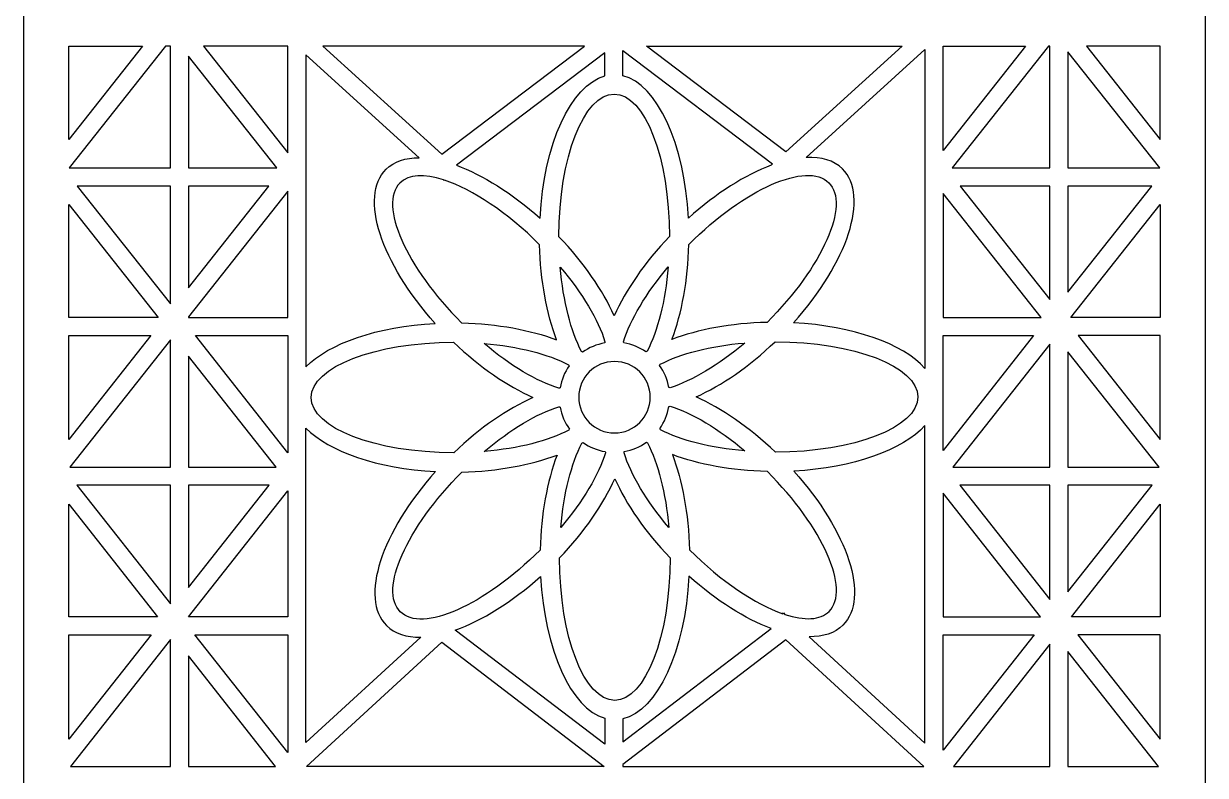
# Model space of a CAD drawing. Header units: centimetres. Extents: x -20.7 to -16.1, y -9 to 9.
# Drawn here: x -20.749 to -16.085, y -2.968 to 0 of the extents above; entities that cross this region are included whole.
import ezdxf

# ---------------------------------------------------------------- set-up
doc = ezdxf.new("R2010")
doc.units = ezdxf.units.CM
doc.header["$MEASUREMENT"] = 0
doc.layers.add('layer 1', color=7, linetype='Continuous')

msp = doc.modelspace()

# ---------------------------------------------------------------- linework, layer by layer
at = {"layer": 'layer 1', "color": 250}
for points, knots in [([(-16.08508, 9.00077), (-16.08508, 9.00077), (-16.08508, -9.00021), (-16.08508, -9.00021), (-16.08508, -9.00021), (-16.08508, -9.00021), (-20.7487, -9.00021), (-20.7487, -9.00021), (-20.7487, -9.00021), (-20.7487, -9.00021), (-20.7487, 9.00077), (-20.7487, 9.00077), (-20.7487, 9.00077), (-20.7487, 9.00077), (-16.08508, 9.00077), (-16.08508, 9.00077)], [0, 0, 0, 0, 0.2, 0.2, 0.2, 0.2, 0.4, 0.4, 0.4, 0.4, 0.6, 0.6, 0.6, 0.6, 1, 1, 1, 1]), ([(-20.57047, -0.4571), (-20.57047, -0.4571), (-20.27994, -0.08883), (-20.27994, -0.08883), (-20.27994, -0.08883), (-20.27994, -0.08883), (-20.57047, -0.08883), (-20.57047, -0.08883), (-20.57047, -0.08883), (-20.57047, -0.08883), (-20.57047, -0.4571), (-20.57047, -0.4571)], [0, 0, 0, 0, 0.25, 0.25, 0.25, 0.25, 0.5, 0.5, 0.5, 0.5, 1, 1, 1, 1]), ([(-20.16947, -0.08883), (-20.16947, -0.08883), (-20.16947, -0.56965), (-20.16947, -0.56965), (-20.16947, -0.56965), (-20.16947, -0.56965), (-20.56847, -0.56965), (-20.56847, -0.56965), (-20.56847, -0.56965), (-20.56847, -0.56965), (-20.18913, -0.08883), (-20.18913, -0.08883), (-20.18913, -0.08883), (-20.18913, -0.08883), (-20.16947, -0.08883), (-20.16947, -0.08883)], [0, 0, 0, 0, 0.2, 0.2, 0.2, 0.2, 0.4, 0.4, 0.4, 0.4, 0.6, 0.6, 0.6, 0.6, 1, 1, 1, 1]), ([(-19.70608, -0.08883), (-19.70608, -0.08883), (-19.70608, -0.51005), (-19.70608, -0.51005), (-19.70608, -0.51005), (-19.70608, -0.51005), (-20.03839, -0.08883), (-20.03839, -0.08883), (-20.03839, -0.08883), (-20.03839, -0.08883), (-19.70608, -0.08883), (-19.70608, -0.08883)], [0, 0, 0, 0, 0.25, 0.25, 0.25, 0.25, 0.5, 0.5, 0.5, 0.5, 1, 1, 1, 1]), ([(-18.53594, -0.08883), (-18.53594, -0.08883), (-19.09893, -0.51511), (-19.09893, -0.51511), (-19.09893, -0.51511), (-19.09893, -0.51511), (-19.56735, -0.08883), (-19.56735, -0.08883), (-19.56735, -0.08883), (-19.56735, -0.08883), (-18.53594, -0.08883), (-18.53594, -0.08883)], [0, 0, 0, 0, 0.25, 0.25, 0.25, 0.25, 0.5, 0.5, 0.5, 0.5, 1, 1, 1, 1]), ([(-18.29093, -0.08883), (-18.29093, -0.08883), (-17.74026, -0.50579), (-17.74026, -0.50579), (-17.74026, -0.50579), (-17.74026, -0.50579), (-17.28209, -0.08883), (-17.28209, -0.08883), (-17.28209, -0.08883), (-17.28209, -0.08883), (-18.29093, -0.08883), (-18.29093, -0.08883)], [0, 0, 0, 0, 0.25, 0.25, 0.25, 0.25, 0.5, 0.5, 0.5, 0.5, 1, 1, 1, 1]), ([(-17.12045, -0.50084), (-17.12045, -0.50084), (-16.7954, -0.08883), (-16.7954, -0.08883), (-16.7954, -0.08883), (-16.7954, -0.08883), (-17.12045, -0.08883), (-17.12045, -0.08883), (-17.12045, -0.08883), (-17.12045, -0.08883), (-17.12045, -0.50084), (-17.12045, -0.50084)], [0, 0, 0, 0, 0.25, 0.25, 0.25, 0.25, 0.5, 0.5, 0.5, 0.5, 1, 1, 1, 1]), ([(-16.69849, -0.08883), (-16.69849, -0.08883), (-16.69849, -0.56965), (-16.69849, -0.56965), (-16.69849, -0.56965), (-16.69849, -0.56965), (-17.08392, -0.56965), (-17.08392, -0.56965), (-17.08392, -0.56965), (-17.08392, -0.56965), (-16.70459, -0.08883), (-16.70459, -0.08883), (-16.70459, -0.08883), (-16.70459, -0.08883), (-16.69849, -0.08883), (-16.69849, -0.08883)], [0, 0, 0, 0, 0.2, 0.2, 0.2, 0.2, 0.4, 0.4, 0.4, 0.4, 0.6, 0.6, 0.6, 0.6, 1, 1, 1, 1]), ([(-16.26331, -0.4571), (-16.26331, -0.4571), (-16.55385, -0.08883), (-16.55385, -0.08883), (-16.55385, -0.08883), (-16.55385, -0.08883), (-16.26331, -0.08883), (-16.26331, -0.08883), (-16.26331, -0.08883), (-16.26331, -0.08883), (-16.26331, -0.4571), (-16.26331, -0.4571)], [0, 0, 0, 0, 0.25, 0.25, 0.25, 0.25, 0.5, 0.5, 0.5, 0.5, 1, 1, 1, 1]), ([(-20.09818, -0.56965), (-20.09818, -0.56965), (-20.09818, -0.12814), (-20.09818, -0.12814), (-20.09818, -0.12814), (-20.09818, -0.12814), (-19.74986, -0.56965), (-19.74986, -0.56965), (-19.74986, -0.56965), (-19.74986, -0.56965), (-20.09818, -0.56965), (-20.09818, -0.56965)], [0, 0, 0, 0, 0.25, 0.25, 0.25, 0.25, 0.5, 0.5, 0.5, 0.5, 1, 1, 1, 1]), ([(-19.63479, -0.12238), (-19.63479, -0.12238), (-19.18765, -0.52929), (-19.18765, -0.52929), (-19.18765, -0.52929), (-19.24166, -0.52887), (-19.28678, -0.54354), (-19.31831, -0.57508), (-19.31831, -0.57508), (-19.42542, -0.68219), (-19.33823, -0.94588), (-19.1243, -1.18324), (-19.1243, -1.18324), (-19.35254, -1.19525), (-19.54431, -1.26263), (-19.63479, -1.3555), (-19.63479, -1.3555), (-19.63479, -1.3555), (-19.63479, -0.12238), (-19.63479, -0.12238)], [0, 0, 0, 0, 0.1666667, 0.1666667, 0.1666667, 0.1666667, 0.3333333, 0.3333333, 0.3333333, 0.3333333, 0.5, 0.5, 0.5, 0.5, 0.6666667, 0.6666667, 0.6666667, 0.6666667, 1, 1, 1, 1]), ([(-19.04108, -0.55927), (-19.04108, -0.55927), (-18.4553, -0.11572), (-18.4553, -0.11572), (-18.4553, -0.11572), (-18.4553, -0.11572), (-18.4553, -0.20637), (-18.4553, -0.20637), (-18.4553, -0.20637), (-18.58953, -0.24319), (-18.69565, -0.47599), (-18.71083, -0.76847), (-18.71083, -0.76847), (-18.82141, -0.66894), (-18.93765, -0.59695), (-19.04108, -0.55927)], [0, 0, 0, 0, 0.2, 0.2, 0.2, 0.2, 0.4, 0.4, 0.4, 0.4, 0.6, 0.6, 0.6, 0.6, 1, 1, 1, 1]), ([(-17.79301, -0.55379), (-17.79301, -0.55379), (-18.38401, -0.1063), (-18.38401, -0.1063), (-18.38401, -0.1063), (-18.38401, -0.1063), (-18.38401, -0.20547), (-18.38401, -0.20547), (-18.38401, -0.20547), (-18.24834, -0.23928), (-18.14067, -0.47308), (-18.12518, -0.76754), (-18.12518, -0.76754), (-18.01579, -0.66896), (-17.90082, -0.59731), (-17.79816, -0.55917), (-17.79816, -0.55917), (-17.79816, -0.55917), (-17.79851, -0.5588), (-17.79851, -0.5588), (-17.79851, -0.5588), (-17.79851, -0.5588), (-17.79301, -0.55379), (-17.79301, -0.55379)], [0, 0, 0, 0, 0.1428571, 0.1428571, 0.1428571, 0.1428571, 0.2857143, 0.2857143, 0.2857143, 0.2857143, 0.4285714, 0.4285714, 0.4285714, 0.4285714, 0.5714286, 0.5714286, 0.5714286, 0.5714286, 0.7142857, 0.7142857, 0.7142857, 0.7142857, 1, 1, 1, 1]), ([(-17.19174, -0.10153), (-17.19174, -0.10153), (-17.66051, -0.52813), (-17.66051, -0.52813), (-17.66051, -0.52813), (-17.60081, -0.52514), (-17.55102, -0.53954), (-17.51702, -0.57354), (-17.51702, -0.57354), (-17.41001, -0.68054), (-17.49693, -0.94383), (-17.7104, -1.18101), (-17.7104, -1.18101), (-17.47547, -1.19321), (-17.27903, -1.26408), (-17.19174, -1.36106), (-17.19174, -1.36106), (-17.19174, -1.36106), (-17.19174, -0.10153), (-17.19174, -0.10153)], [0, 0, 0, 0, 0.1666667, 0.1666667, 0.1666667, 0.1666667, 0.3333333, 0.3333333, 0.3333333, 0.3333333, 0.5, 0.5, 0.5, 0.5, 0.6666667, 0.6666667, 0.6666667, 0.6666667, 1, 1, 1, 1]), ([(-16.6272, -0.56965), (-16.6272, -0.56965), (-16.6272, -0.11095), (-16.6272, -0.11095), (-16.6272, -0.11095), (-16.6272, -0.11095), (-16.26532, -0.56965), (-16.26532, -0.56965), (-16.26532, -0.56965), (-16.26532, -0.56965), (-16.6272, -0.56965), (-16.6272, -0.56965)], [0, 0, 0, 0, 0.25, 0.25, 0.25, 0.25, 0.5, 0.5, 0.5, 0.5, 1, 1, 1, 1]), ([(-18.63598, -0.84108), (-18.53776, -0.94371), (-18.46322, -1.05287), (-18.41799, -1.15328), (-18.41799, -1.15328), (-18.37295, -1.05267), (-18.2984, -0.94317), (-18.19999, -0.8402), (-18.19999, -0.8402), (-18.20012, -0.5297), (-18.29769, -0.278), (-18.41798, -0.278), (-18.41798, -0.278), (-18.53836, -0.278), (-18.63598, -0.53003), (-18.63598, -0.84082), (-18.63598, -0.84082), (-18.63598, -0.84082), (-18.63598, -0.84108), (-18.63598, -0.84108)], [0, 0, 0, 0, 0.1666667, 0.1666667, 0.1666667, 0.1666667, 0.3333333, 0.3333333, 0.3333333, 0.3333333, 0.5, 0.5, 0.5, 0.5, 0.6666667, 0.6666667, 0.6666667, 0.6666667, 1, 1, 1, 1]), ([(-18.12359, -0.87182), (-18.12672, -1.01384), (-18.15119, -1.14373), (-18.19021, -1.24671), (-18.19021, -1.24671), (-18.08721, -1.20742), (-17.95708, -1.18271), (-17.81468, -1.17949), (-17.81468, -1.17949), (-17.59522, -0.95984), (-17.48623, -0.71287), (-17.57129, -0.62781), (-17.57129, -0.62781), (-17.6564, -0.54269), (-17.90365, -0.65188), (-18.12341, -0.87164), (-18.12341, -0.87164), (-18.12341, -0.87164), (-18.12359, -0.87182), (-18.12359, -0.87182)], [0, 0, 0, 0, 0.1666667, 0.1666667, 0.1666667, 0.1666667, 0.3333333, 0.3333333, 0.3333333, 0.3333333, 0.5, 0.5, 0.5, 0.5, 0.6666667, 0.6666667, 0.6666667, 0.6666667, 1, 1, 1, 1]), ([(-19.09181, -0.61651), (-19.09181, -0.61651), (-19.08865, -0.61939), (-19.08865, -0.61939), (-19.08865, -0.61939), (-19.08865, -0.61939), (-19.08733, -0.61798), (-19.08733, -0.61798), (-19.08733, -0.61798), (-18.97812, -0.65417), (-18.84059, -0.74462), (-18.71236, -0.87274), (-18.71236, -0.87274), (-18.70913, -1.01514), (-18.68442, -1.14528), (-18.64513, -1.24828), (-18.64513, -1.24828), (-18.74811, -1.20926), (-18.87801, -1.18478), (-19.02002, -1.18165), (-19.02002, -1.18165), (-19.02002, -1.18165), (-19.02021, -1.18147), (-19.02021, -1.18147), (-19.02021, -1.18147), (-19.23997, -0.96171), (-19.34916, -0.71446), (-19.26404, -0.62935), (-19.26404, -0.62935), (-19.22932, -0.59463), (-19.16762, -0.59225), (-19.09181, -0.61651)], [0, 0, 0, 0, 0.1111111, 0.1111111, 0.1111111, 0.1111111, 0.2222222, 0.2222222, 0.2222222, 0.2222222, 0.3333333, 0.3333333, 0.3333333, 0.3333333, 0.4444444, 0.4444444, 0.4444444, 0.4444444, 0.5555556, 0.5555556, 0.5555556, 0.5555556, 0.6666667, 0.6666667, 0.6666667, 0.6666667, 0.7777778, 0.7777778, 0.7777778, 0.7777778, 1, 1, 1, 1]), ([(-20.16947, -0.64094), (-20.16947, -0.64094), (-20.16947, -1.10684), (-20.16947, -1.10684), (-20.16947, -1.10684), (-20.16947, -1.10684), (-20.53703, -0.64094), (-20.53703, -0.64094), (-20.53703, -0.64094), (-20.53703, -0.64094), (-20.16947, -0.64094), (-20.16947, -0.64094)], [0, 0, 0, 0, 0.25, 0.25, 0.25, 0.25, 0.5, 0.5, 0.5, 0.5, 1, 1, 1, 1]), ([(-20.09818, -1.04261), (-20.09818, -1.04261), (-20.09818, -0.64094), (-20.09818, -0.64094), (-20.09818, -0.64094), (-20.09818, -0.64094), (-19.78129, -0.64094), (-19.78129, -0.64094), (-19.78129, -0.64094), (-19.78129, -0.64094), (-20.09818, -1.04261), (-20.09818, -1.04261)], [0, 0, 0, 0, 0.25, 0.25, 0.25, 0.25, 0.5, 0.5, 0.5, 0.5, 1, 1, 1, 1]), ([(-16.69849, -0.64094), (-16.69849, -0.64094), (-16.69849, -1.08965), (-16.69849, -1.08965), (-16.69849, -1.08965), (-16.69849, -1.08965), (-17.05249, -0.64094), (-17.05249, -0.64094), (-17.05249, -0.64094), (-17.05249, -0.64094), (-16.69849, -0.64094), (-16.69849, -0.64094)], [0, 0, 0, 0, 0.25, 0.25, 0.25, 0.25, 0.5, 0.5, 0.5, 0.5, 1, 1, 1, 1]), ([(-16.6272, -1.0598), (-16.6272, -1.0598), (-16.6272, -0.64094), (-16.6272, -0.64094), (-16.6272, -0.64094), (-16.6272, -0.64094), (-16.29675, -0.64094), (-16.29675, -0.64094), (-16.29675, -0.64094), (-16.29675, -0.64094), (-16.6272, -1.0598), (-16.6272, -1.0598)], [0, 0, 0, 0, 0.25, 0.25, 0.25, 0.25, 0.5, 0.5, 0.5, 0.5, 1, 1, 1, 1]), ([(-20.09818, -1.16037), (-20.09818, -1.16037), (-20.09818, -1.15771), (-20.09818, -1.15771), (-20.09818, -1.15771), (-20.09818, -1.15771), (-19.70608, -0.6607), (-19.70608, -0.6607), (-19.70608, -0.6607), (-19.70608, -0.6607), (-19.70608, -1.16037), (-19.70608, -1.16037), (-19.70608, -1.16037), (-19.70608, -1.16037), (-20.09818, -1.16037), (-20.09818, -1.16037)], [0, 0, 0, 0, 0.2, 0.2, 0.2, 0.2, 0.4, 0.4, 0.4, 0.4, 0.6, 0.6, 0.6, 0.6, 1, 1, 1, 1]), ([(-17.12045, -0.66991), (-17.12045, -0.66991), (-16.7335, -1.16037), (-16.7335, -1.16037), (-16.7335, -1.16037), (-16.7335, -1.16037), (-17.12045, -1.16037), (-17.12045, -1.16037), (-17.12045, -1.16037), (-17.12045, -1.16037), (-17.12045, -0.66991), (-17.12045, -0.66991)], [0, 0, 0, 0, 0.25, 0.25, 0.25, 0.25, 0.5, 0.5, 0.5, 0.5, 1, 1, 1, 1]), ([(-20.57047, -1.16037), (-20.57047, -1.16037), (-20.21804, -1.16037), (-20.21804, -1.16037), (-20.21804, -1.16037), (-20.21804, -1.16037), (-20.57047, -0.71365), (-20.57047, -0.71365), (-20.57047, -0.71365), (-20.57047, -0.71365), (-20.57047, -1.16037), (-20.57047, -1.16037)], [0, 0, 0, 0, 0.25, 0.25, 0.25, 0.25, 0.5, 0.5, 0.5, 0.5, 1, 1, 1, 1]), ([(-16.26331, -0.71366), (-16.26331, -0.71366), (-16.61574, -1.16037), (-16.61574, -1.16037), (-16.61574, -1.16037), (-16.61574, -1.16037), (-16.26331, -1.16037), (-16.26331, -1.16037), (-16.26331, -1.16037), (-16.26331, -1.16037), (-16.26331, -0.71366), (-16.26331, -0.71366)], [0, 0, 0, 0, 0.25, 0.25, 0.25, 0.25, 0.5, 0.5, 0.5, 0.5, 1, 1, 1, 1]), ([(-18.54276, -1.29715), (-18.51722, -1.27903), (-18.48761, -1.26628), (-18.45558, -1.26054), (-18.45558, -1.26054), (-18.45519, -1.25896), (-18.4548, -1.25737), (-18.45439, -1.25578), (-18.45439, -1.25578), (-18.48133, -1.16973), (-18.543, -1.06515), (-18.63097, -0.9611), (-18.63097, -0.9611), (-18.61949, -1.09723), (-18.58891, -1.21496), (-18.54686, -1.2947), (-18.54686, -1.2947), (-18.54548, -1.29551), (-18.54412, -1.29633), (-18.54276, -1.29715)], [0, 0, 0, 0, 0.1666667, 0.1666667, 0.1666667, 0.1666667, 0.3333333, 0.3333333, 0.3333333, 0.3333333, 0.5, 0.5, 0.5, 0.5, 0.6666667, 0.6666667, 0.6666667, 0.6666667, 1, 1, 1, 1]), ([(-18.38016, -1.26021), (-18.34807, -1.26567), (-18.31836, -1.27814), (-18.29268, -1.296), (-18.29268, -1.296), (-18.29127, -1.29514), (-18.28985, -1.29429), (-18.28842, -1.29344), (-18.28842, -1.29344), (-18.24663, -1.21355), (-18.21629, -1.096), (-18.20492, -0.96023), (-18.20492, -0.96023), (-18.29306, -1.06461), (-18.35469, -1.16948), (-18.38133, -1.25559), (-18.38133, -1.25559), (-18.38093, -1.25714), (-18.38054, -1.25868), (-18.38016, -1.26021)], [0, 0, 0, 0, 0.1666667, 0.1666667, 0.1666667, 0.1666667, 0.3333333, 0.3333333, 0.3333333, 0.3333333, 0.5, 0.5, 0.5, 0.5, 0.6666667, 0.6666667, 0.6666667, 0.6666667, 1, 1, 1, 1]), ([(-20.24733, -1.23167), (-20.24733, -1.23167), (-20.57047, -1.23167), (-20.57047, -1.23167), (-20.57047, -1.23167), (-20.57047, -1.23167), (-20.57047, -1.64126), (-20.57047, -1.64126), (-20.57047, -1.64126), (-20.57047, -1.64126), (-20.24733, -1.23167), (-20.24733, -1.23167)], [0, 0, 0, 0, 0.25, 0.25, 0.25, 0.25, 0.5, 0.5, 0.5, 0.5, 1, 1, 1, 1]), ([(-20.16947, -1.24808), (-20.16947, -1.24808), (-20.16947, -1.7511), (-20.16947, -1.7511), (-20.16947, -1.7511), (-20.16947, -1.7511), (-20.56632, -1.7511), (-20.56632, -1.7511), (-20.56632, -1.7511), (-20.56632, -1.7511), (-20.16947, -1.24808), (-20.16947, -1.24808)], [0, 0, 0, 0, 0.25, 0.25, 0.25, 0.25, 0.5, 0.5, 0.5, 0.5, 1, 1, 1, 1]), ([(-19.70608, -1.23167), (-19.70608, -1.23167), (-20.07099, -1.23167), (-20.07099, -1.23167), (-20.07099, -1.23167), (-20.07099, -1.23167), (-19.70608, -1.69421), (-19.70608, -1.69421), (-19.70608, -1.69421), (-19.70608, -1.69421), (-19.70608, -1.23167), (-19.70608, -1.23167)], [0, 0, 0, 0, 0.25, 0.25, 0.25, 0.25, 0.5, 0.5, 0.5, 0.5, 1, 1, 1, 1]), ([(-19.05077, -1.69404), (-18.94813, -1.59582), (-18.83897, -1.52128), (-18.73856, -1.47606), (-18.73856, -1.47606), (-18.83918, -1.43102), (-18.94867, -1.35647), (-19.05165, -1.25805), (-19.05165, -1.25805), (-19.36215, -1.25819), (-19.61385, -1.35575), (-19.61385, -1.47604), (-19.61385, -1.47604), (-19.61385, -1.59642), (-19.36181, -1.69404), (-19.05102, -1.69404), (-19.05102, -1.69404), (-19.05102, -1.69404), (-19.05077, -1.69404), (-19.05077, -1.69404)], [0, 0, 0, 0, 0.1666667, 0.1666667, 0.1666667, 0.1666667, 0.3333333, 0.3333333, 0.3333333, 0.3333333, 0.5, 0.5, 0.5, 0.5, 0.6666667, 0.6666667, 0.6666667, 0.6666667, 1, 1, 1, 1]), ([(-18.09521, -1.47382), (-17.9946, -1.51888), (-17.8851, -1.59345), (-17.78214, -1.69185), (-17.78214, -1.69185), (-17.47164, -1.69172), (-17.21993, -1.59416), (-17.21993, -1.47386), (-17.21993, -1.47386), (-17.21993, -1.35349), (-17.47197, -1.25587), (-17.78276, -1.25587), (-17.78276, -1.25587), (-17.78276, -1.25587), (-17.78302, -1.25587), (-17.78302, -1.25587), (-17.78302, -1.25587), (-17.88565, -1.35409), (-17.99481, -1.42861), (-18.09521, -1.47382)], [0, 0, 0, 0, 0.1666667, 0.1666667, 0.1666667, 0.1666667, 0.3333333, 0.3333333, 0.3333333, 0.3333333, 0.5, 0.5, 0.5, 0.5, 0.6666667, 0.6666667, 0.6666667, 0.6666667, 1, 1, 1, 1]), ([(-17.12045, -1.68501), (-17.12045, -1.68501), (-16.76279, -1.23167), (-16.76279, -1.23167), (-16.76279, -1.23167), (-16.76279, -1.23167), (-17.12045, -1.23167), (-17.12045, -1.23167), (-17.12045, -1.23167), (-17.12045, -1.23167), (-17.12045, -1.68501), (-17.12045, -1.68501)], [0, 0, 0, 0, 0.25, 0.25, 0.25, 0.25, 0.5, 0.5, 0.5, 0.5, 1, 1, 1, 1]), ([(-16.26331, -1.64126), (-16.26331, -1.64126), (-16.58645, -1.23167), (-16.58645, -1.23167), (-16.58645, -1.23167), (-16.58645, -1.23167), (-16.26331, -1.23167), (-16.26331, -1.23167), (-16.26331, -1.23167), (-16.26331, -1.23167), (-16.26331, -1.64126), (-16.26331, -1.64126)], [0, 0, 0, 0, 0.25, 0.25, 0.25, 0.25, 0.5, 0.5, 0.5, 0.5, 1, 1, 1, 1]), ([(-18.63164, -1.43823), (-18.62618, -1.40613), (-18.61371, -1.37642), (-18.59584, -1.35074), (-18.59584, -1.35074), (-18.5967, -1.34933), (-18.59755, -1.34791), (-18.5984, -1.34649), (-18.5984, -1.34649), (-18.67829, -1.30469), (-18.79585, -1.27436), (-18.93162, -1.26299), (-18.93162, -1.26299), (-18.82724, -1.35112), (-18.72237, -1.41275), (-18.63626, -1.4394), (-18.63626, -1.4394), (-18.63471, -1.439), (-18.63317, -1.43861), (-18.63164, -1.43823)], [0, 0, 0, 0, 0.1666667, 0.1666667, 0.1666667, 0.1666667, 0.3333333, 0.3333333, 0.3333333, 0.3333333, 0.5, 0.5, 0.5, 0.5, 0.6666667, 0.6666667, 0.6666667, 0.6666667, 1, 1, 1, 1]), ([(-18.23908, -1.34909), (-18.22097, -1.37462), (-18.20823, -1.40422), (-18.20248, -1.43624), (-18.20248, -1.43624), (-18.20089, -1.43663), (-18.1993, -1.43702), (-18.1977, -1.43743), (-18.1977, -1.43743), (-18.11166, -1.4105), (-18.0071, -1.34885), (-17.90305, -1.26088), (-17.90305, -1.26088), (-18.03918, -1.27237), (-18.1569, -1.30294), (-18.23664, -1.34499), (-18.23664, -1.34499), (-18.23745, -1.34637), (-18.23826, -1.34774), (-18.23908, -1.34909)], [0, 0, 0, 0, 0.1666667, 0.1666667, 0.1666667, 0.1666667, 0.3333333, 0.3333333, 0.3333333, 0.3333333, 0.5, 0.5, 0.5, 0.5, 0.6666667, 0.6666667, 0.6666667, 0.6666667, 1, 1, 1, 1]), ([(-16.69849, -1.26527), (-16.69849, -1.26527), (-16.69849, -1.7511), (-16.69849, -1.7511), (-16.69849, -1.7511), (-16.69849, -1.7511), (-17.08178, -1.7511), (-17.08178, -1.7511), (-17.08178, -1.7511), (-17.08178, -1.7511), (-16.69849, -1.26527), (-16.69849, -1.26527)], [0, 0, 0, 0, 0.25, 0.25, 0.25, 0.25, 0.5, 0.5, 0.5, 0.5, 1, 1, 1, 1]), ([(-16.6272, -1.7511), (-16.6272, -1.7511), (-16.6272, -1.29511), (-16.6272, -1.29511), (-16.6272, -1.29511), (-16.6272, -1.29511), (-16.26746, -1.7511), (-16.26746, -1.7511), (-16.26746, -1.7511), (-16.26746, -1.7511), (-16.6272, -1.7511), (-16.6272, -1.7511)], [0, 0, 0, 0, 0.25, 0.25, 0.25, 0.25, 0.5, 0.5, 0.5, 0.5, 1, 1, 1, 1]), ([(-20.09818, -1.7511), (-20.09818, -1.7511), (-20.09818, -1.3123), (-20.09818, -1.3123), (-20.09818, -1.3123), (-20.09818, -1.3123), (-19.752, -1.7511), (-19.752, -1.7511), (-19.752, -1.7511), (-19.752, -1.7511), (-20.09818, -1.7511), (-20.09818, -1.7511)], [0, 0, 0, 0, 0.25, 0.25, 0.25, 0.25, 0.5, 0.5, 0.5, 0.5, 1, 1, 1, 1]), ([(-18.2758, -1.47495), (-18.2758, -1.55287), (-18.33898, -1.61605), (-18.41689, -1.61605), (-18.41689, -1.61605), (-18.4948, -1.61605), (-18.55799, -1.55287), (-18.55799, -1.47495), (-18.55799, -1.47495), (-18.55799, -1.39704), (-18.4948, -1.33386), (-18.41689, -1.33386), (-18.41689, -1.33386), (-18.33898, -1.33386), (-18.2758, -1.39704), (-18.2758, -1.47495)], [0, 0, 0, 0, 0.2, 0.2, 0.2, 0.2, 0.4, 0.4, 0.4, 0.4, 0.6, 0.6, 0.6, 0.6, 1, 1, 1, 1]), ([(-18.5947, -1.60082), (-18.61282, -1.57528), (-18.62557, -1.54567), (-18.63131, -1.51363), (-18.63131, -1.51363), (-18.63289, -1.51325), (-18.63447, -1.51285), (-18.63605, -1.51245), (-18.63605, -1.51245), (-18.7221, -1.53938), (-18.82669, -1.60106), (-18.93074, -1.68904), (-18.93074, -1.68904), (-18.79461, -1.67755), (-18.67688, -1.64697), (-18.59715, -1.60492), (-18.59715, -1.60492), (-18.59634, -1.60354), (-18.59552, -1.60218), (-18.5947, -1.60082)], [0, 0, 0, 0, 0.1666667, 0.1666667, 0.1666667, 0.1666667, 0.3333333, 0.3333333, 0.3333333, 0.3333333, 0.5, 0.5, 0.5, 0.5, 0.6666667, 0.6666667, 0.6666667, 0.6666667, 1, 1, 1, 1]), ([(-18.20214, -1.51165), (-18.20759, -1.54375), (-18.22006, -1.57346), (-18.23792, -1.59915), (-18.23792, -1.59915), (-18.23706, -1.60056), (-18.23621, -1.60199), (-18.23536, -1.60342), (-18.23536, -1.60342), (-18.15547, -1.64522), (-18.03793, -1.67557), (-17.90216, -1.68693), (-17.90216, -1.68693), (-18.00655, -1.59879), (-18.11143, -1.53714), (-18.19756, -1.51049), (-18.19756, -1.51049), (-18.19909, -1.51089), (-18.20062, -1.51127), (-18.20214, -1.51165)], [0, 0, 0, 0, 0.1666667, 0.1666667, 0.1666667, 0.1666667, 0.3333333, 0.3333333, 0.3333333, 0.3333333, 0.5, 0.5, 0.5, 0.5, 0.6666667, 0.6666667, 0.6666667, 0.6666667, 1, 1, 1, 1]), ([(-19.63479, -2.83881), (-19.63479, -2.83881), (-19.18176, -2.42208), (-19.18176, -2.42208), (-19.18176, -2.42208), (-19.23769, -2.42334), (-19.28439, -2.40875), (-19.31677, -2.37637), (-19.31677, -2.37637), (-19.42378, -2.26937), (-19.33686, -2.00608), (-19.12338, -1.7689), (-19.12338, -1.7689), (-19.35202, -1.75702), (-19.54419, -1.68958), (-19.63479, -1.59659), (-19.63479, -1.59659), (-19.63479, -1.59659), (-19.63479, -2.83881), (-19.63479, -2.83881)], [0, 0, 0, 0, 0.1666667, 0.1666667, 0.1666667, 0.1666667, 0.3333333, 0.3333333, 0.3333333, 0.3333333, 0.5, 0.5, 0.5, 0.5, 0.6666667, 0.6666667, 0.6666667, 0.6666667, 1, 1, 1, 1]), ([(-17.19174, -2.84102), (-17.19174, -2.84102), (-17.64881, -2.42058), (-17.64881, -2.42058), (-17.64881, -2.42058), (-17.59361, -2.42152), (-17.54753, -2.40688), (-17.51547, -2.37483), (-17.51547, -2.37483), (-17.40836, -2.26772), (-17.49555, -2.00403), (-17.70948, -1.76667), (-17.70948, -1.76667), (-17.47496, -1.75433), (-17.27892, -1.68352), (-17.19174, -1.58667), (-17.19174, -1.58667), (-17.19174, -1.58667), (-17.19174, -2.84102), (-17.19174, -2.84102)], [0, 0, 0, 0, 0.1666667, 0.1666667, 0.1666667, 0.1666667, 0.3333333, 0.3333333, 0.3333333, 0.3333333, 0.5, 0.5, 0.5, 0.5, 0.6666667, 0.6666667, 0.6666667, 0.6666667, 1, 1, 1, 1]), ([(-18.45362, -1.6897), (-18.48571, -1.68425), (-18.51542, -1.67177), (-18.5411, -1.65391), (-18.5411, -1.65391), (-18.54251, -1.65477), (-18.54393, -1.65563), (-18.54537, -1.65648), (-18.54537, -1.65648), (-18.58716, -1.73637), (-18.61749, -1.85392), (-18.62886, -1.98968), (-18.62886, -1.98968), (-18.54072, -1.8853), (-18.4791, -1.78043), (-18.45245, -1.69432), (-18.45245, -1.69432), (-18.45285, -1.69277), (-18.45324, -1.69123), (-18.45362, -1.6897)], [0, 0, 0, 0, 0.1666667, 0.1666667, 0.1666667, 0.1666667, 0.3333333, 0.3333333, 0.3333333, 0.3333333, 0.5, 0.5, 0.5, 0.5, 0.6666667, 0.6666667, 0.6666667, 0.6666667, 1, 1, 1, 1]), ([(-18.29094, -1.6527), (-18.31649, -1.67084), (-18.34612, -1.68361), (-18.37819, -1.68937), (-18.37819, -1.68937), (-18.37857, -1.69096), (-18.37897, -1.69256), (-18.37938, -1.69416), (-18.37938, -1.69416), (-18.35244, -1.7802), (-18.29077, -1.88477), (-18.2028, -1.98881), (-18.2028, -1.98881), (-18.2143, -1.8526), (-18.2449, -1.73481), (-18.28699, -1.65506), (-18.28699, -1.65506), (-18.28831, -1.65428), (-18.28963, -1.65349), (-18.29094, -1.6527)], [0, 0, 0, 0, 0.1666667, 0.1666667, 0.1666667, 0.1666667, 0.3333333, 0.3333333, 0.3333333, 0.3333333, 0.5, 0.5, 0.5, 0.5, 0.6666667, 0.6666667, 0.6666667, 0.6666667, 1, 1, 1, 1]), ([(-18.71019, -2.07809), (-18.70707, -1.93607), (-18.68259, -1.80618), (-18.64357, -1.7032), (-18.64357, -1.7032), (-18.74657, -1.74248), (-18.87671, -1.76719), (-19.0191, -1.77042), (-19.0191, -1.77042), (-19.23857, -1.99007), (-19.34756, -2.23704), (-19.2625, -2.3221), (-19.2625, -2.3221), (-19.17738, -2.40722), (-18.93014, -2.29803), (-18.71038, -2.07827), (-18.71038, -2.07827), (-18.71038, -2.07827), (-18.71019, -2.07809), (-18.71019, -2.07809)], [0, 0, 0, 0, 0.1666667, 0.1666667, 0.1666667, 0.1666667, 0.3333333, 0.3333333, 0.3333333, 0.3333333, 0.5, 0.5, 0.5, 0.5, 0.6666667, 0.6666667, 0.6666667, 0.6666667, 1, 1, 1, 1]), ([(-17.74449, -2.33257), (-17.74449, -2.33257), (-17.75054, -2.327), (-17.75054, -2.327), (-17.75054, -2.327), (-17.75054, -2.327), (-17.75303, -2.32969), (-17.75303, -2.32969), (-17.75303, -2.32969), (-17.86114, -2.29211), (-17.99575, -2.20273), (-18.12142, -2.07716), (-18.12142, -2.07716), (-18.12465, -1.93477), (-18.14935, -1.8046), (-18.18864, -1.70158), (-18.18864, -1.70158), (-18.08569, -1.74063), (-17.95581, -1.76513), (-17.81376, -1.76826), (-17.81376, -1.76826), (-17.81376, -1.76826), (-17.81358, -1.76844), (-17.81358, -1.76844), (-17.81358, -1.76844), (-17.59382, -1.9882), (-17.48463, -2.23544), (-17.56974, -2.32056), (-17.56974, -2.32056), (-17.60485, -2.35566), (-17.66754, -2.35769), (-17.74449, -2.33257)], [0, 0, 0, 0, 0.1111111, 0.1111111, 0.1111111, 0.1111111, 0.2222222, 0.2222222, 0.2222222, 0.2222222, 0.3333333, 0.3333333, 0.3333333, 0.3333333, 0.4444444, 0.4444444, 0.4444444, 0.4444444, 0.5555556, 0.5555556, 0.5555556, 0.5555556, 0.6666667, 0.6666667, 0.6666667, 0.6666667, 0.7777778, 0.7777778, 0.7777778, 0.7777778, 1, 1, 1, 1]), ([(-18.19781, -2.10883), (-18.29602, -2.0062), (-18.37056, -1.89704), (-18.41579, -1.79663), (-18.41579, -1.79663), (-18.46084, -1.89724), (-18.53539, -2.00673), (-18.63379, -2.1097), (-18.63379, -2.1097), (-18.63366, -2.4202), (-18.5361, -2.67191), (-18.4158, -2.67191), (-18.4158, -2.67191), (-18.29543, -2.67191), (-18.19781, -2.41987), (-18.19781, -2.10908), (-18.19781, -2.10908), (-18.19781, -2.10908), (-18.19781, -2.10883), (-18.19781, -2.10883)], [0, 0, 0, 0, 0.1666667, 0.1666667, 0.1666667, 0.1666667, 0.3333333, 0.3333333, 0.3333333, 0.3333333, 0.5, 0.5, 0.5, 0.5, 0.6666667, 0.6666667, 0.6666667, 0.6666667, 1, 1, 1, 1]), ([(-20.16947, -1.82239), (-20.16947, -1.82239), (-20.16947, -2.291), (-20.16947, -2.291), (-20.16947, -2.291), (-20.16947, -2.291), (-20.53918, -1.82239), (-20.53918, -1.82239), (-20.53918, -1.82239), (-20.53918, -1.82239), (-20.16947, -1.82239), (-20.16947, -1.82239)], [0, 0, 0, 0, 0.25, 0.25, 0.25, 0.25, 0.5, 0.5, 0.5, 0.5, 1, 1, 1, 1]), ([(-20.09818, -2.22678), (-20.09818, -2.22678), (-20.09818, -1.82239), (-20.09818, -1.82239), (-20.09818, -1.82239), (-20.09818, -1.82239), (-19.77915, -1.82239), (-19.77915, -1.82239), (-19.77915, -1.82239), (-19.77915, -1.82239), (-20.09818, -2.22678), (-20.09818, -2.22678)], [0, 0, 0, 0, 0.25, 0.25, 0.25, 0.25, 0.5, 0.5, 0.5, 0.5, 1, 1, 1, 1]), ([(-20.09814, -2.34182), (-20.09814, -2.34182), (-19.70608, -2.34182), (-19.70608, -2.34182), (-19.70608, -2.34182), (-19.70608, -2.34182), (-19.70608, -1.84487), (-19.70608, -1.84487), (-19.70608, -1.84487), (-19.70608, -1.84487), (-20.09814, -2.34182), (-20.09814, -2.34182)], [0, 0, 0, 0, 0.25, 0.25, 0.25, 0.25, 0.5, 0.5, 0.5, 0.5, 1, 1, 1, 1]), ([(-17.12045, -1.85407), (-17.12045, -1.85407), (-16.73564, -2.34182), (-16.73564, -2.34182), (-16.73564, -2.34182), (-16.73564, -2.34182), (-17.12045, -2.34182), (-17.12045, -2.34182), (-17.12045, -2.34182), (-17.12045, -2.34182), (-17.12045, -1.85407), (-17.12045, -1.85407)], [0, 0, 0, 0, 0.25, 0.25, 0.25, 0.25, 0.5, 0.5, 0.5, 0.5, 1, 1, 1, 1]), ([(-16.69849, -1.82239), (-16.69849, -1.82239), (-16.69849, -2.27381), (-16.69849, -2.27381), (-16.69849, -2.27381), (-16.69849, -2.27381), (-17.05464, -1.82239), (-17.05464, -1.82239), (-17.05464, -1.82239), (-17.05464, -1.82239), (-16.69849, -1.82239), (-16.69849, -1.82239)], [0, 0, 0, 0, 0.25, 0.25, 0.25, 0.25, 0.5, 0.5, 0.5, 0.5, 1, 1, 1, 1]), ([(-16.6272, -2.24397), (-16.6272, -2.24397), (-16.6272, -1.82239), (-16.6272, -1.82239), (-16.6272, -1.82239), (-16.6272, -1.82239), (-16.29461, -1.82239), (-16.29461, -1.82239), (-16.29461, -1.82239), (-16.29461, -1.82239), (-16.6272, -2.24397), (-16.6272, -2.24397)], [0, 0, 0, 0, 0.25, 0.25, 0.25, 0.25, 0.5, 0.5, 0.5, 0.5, 1, 1, 1, 1]), ([(-20.57047, -2.34182), (-20.57047, -2.34182), (-20.22018, -2.34182), (-20.22018, -2.34182), (-20.22018, -2.34182), (-20.22018, -2.34182), (-20.57047, -1.89782), (-20.57047, -1.89782), (-20.57047, -1.89782), (-20.57047, -1.89782), (-20.57047, -2.34182), (-20.57047, -2.34182)], [0, 0, 0, 0, 0.25, 0.25, 0.25, 0.25, 0.5, 0.5, 0.5, 0.5, 1, 1, 1, 1]), ([(-16.26331, -1.89782), (-16.26331, -1.89782), (-16.6136, -2.34182), (-16.6136, -2.34182), (-16.6136, -2.34182), (-16.6136, -2.34182), (-16.26331, -2.34182), (-16.26331, -2.34182), (-16.26331, -2.34182), (-16.26331, -2.34182), (-16.26331, -1.89782), (-16.26331, -1.89782)], [0, 0, 0, 0, 0.25, 0.25, 0.25, 0.25, 0.5, 0.5, 0.5, 0.5, 1, 1, 1, 1]), ([(-19.04506, -2.39416), (-19.04506, -2.39416), (-18.4553, -2.84554), (-18.4553, -2.84554), (-18.4553, -2.84554), (-18.4553, -2.84554), (-18.4553, -2.74293), (-18.4553, -2.74293), (-18.4553, -2.74293), (-18.58836, -2.70423), (-18.69333, -2.47282), (-18.70861, -2.18237), (-18.70861, -2.18237), (-18.82136, -2.28398), (-18.94004, -2.35698), (-19.04506, -2.39416)], [0, 0, 0, 0, 0.2, 0.2, 0.2, 0.2, 0.4, 0.4, 0.4, 0.4, 0.6, 0.6, 0.6, 0.6, 1, 1, 1, 1]), ([(-17.79887, -2.38836), (-17.79887, -2.38836), (-18.38401, -2.8362), (-18.38401, -2.8362), (-18.38401, -2.8362), (-18.38401, -2.8362), (-18.38401, -2.74494), (-18.38401, -2.74494), (-18.38401, -2.74494), (-18.24717, -2.71307), (-18.13834, -2.47792), (-18.12295, -2.18144), (-18.12295, -2.18144), (-18.01457, -2.27899), (-17.90074, -2.3501), (-17.79887, -2.38836)], [0, 0, 0, 0, 0.2, 0.2, 0.2, 0.2, 0.4, 0.4, 0.4, 0.4, 0.6, 0.6, 0.6, 0.6, 1, 1, 1, 1]), ([(-20.24519, -2.41312), (-20.24519, -2.41312), (-20.57047, -2.41312), (-20.57047, -2.41312), (-20.57047, -2.41312), (-20.57047, -2.41312), (-20.57047, -2.82543), (-20.57047, -2.82543), (-20.57047, -2.82543), (-20.57047, -2.82543), (-20.24519, -2.41312), (-20.24519, -2.41312)], [0, 0, 0, 0, 0.25, 0.25, 0.25, 0.25, 0.5, 0.5, 0.5, 0.5, 1, 1, 1, 1]), ([(-19.70608, -2.41312), (-19.70608, -2.41312), (-20.07313, -2.41312), (-20.07313, -2.41312), (-20.07313, -2.41312), (-20.07313, -2.41312), (-19.70608, -2.87838), (-19.70608, -2.87838), (-19.70608, -2.87838), (-19.70608, -2.87838), (-19.70608, -2.41312), (-19.70608, -2.41312)], [0, 0, 0, 0, 0.25, 0.25, 0.25, 0.25, 0.5, 0.5, 0.5, 0.5, 1, 1, 1, 1]), ([(-17.12045, -2.86918), (-17.12045, -2.86918), (-16.76065, -2.41312), (-16.76065, -2.41312), (-16.76065, -2.41312), (-16.76065, -2.41312), (-17.12045, -2.41312), (-17.12045, -2.41312), (-17.12045, -2.41312), (-17.12045, -2.41312), (-17.12045, -2.86918), (-17.12045, -2.86918)], [0, 0, 0, 0, 0.25, 0.25, 0.25, 0.25, 0.5, 0.5, 0.5, 0.5, 1, 1, 1, 1]), ([(-16.26331, -2.82543), (-16.26331, -2.82543), (-16.58859, -2.41312), (-16.58859, -2.41312), (-16.58859, -2.41312), (-16.58859, -2.41312), (-16.26331, -2.41312), (-16.26331, -2.41312), (-16.26331, -2.41312), (-16.26331, -2.41312), (-16.26331, -2.82543), (-16.26331, -2.82543)], [0, 0, 0, 0, 0.25, 0.25, 0.25, 0.25, 0.5, 0.5, 0.5, 0.5, 1, 1, 1, 1]), ([(-20.16947, -2.43224), (-20.16947, -2.43224), (-20.16947, -2.93255), (-20.16947, -2.93255), (-20.16947, -2.93255), (-20.16947, -2.93255), (-20.56418, -2.93255), (-20.56418, -2.93255), (-20.56418, -2.93255), (-20.56418, -2.93255), (-20.16947, -2.43224), (-20.16947, -2.43224)], [0, 0, 0, 0, 0.25, 0.25, 0.25, 0.25, 0.5, 0.5, 0.5, 0.5, 1, 1, 1, 1]), ([(-18.45776, -2.93255), (-18.45776, -2.93255), (-19.09892, -2.44183), (-19.09892, -2.44183), (-19.09892, -2.44183), (-19.09892, -2.44183), (-19.63239, -2.93255), (-19.63239, -2.93255), (-19.63239, -2.93255), (-19.63239, -2.93255), (-18.45776, -2.93255), (-18.45776, -2.93255)], [0, 0, 0, 0, 0.25, 0.25, 0.25, 0.25, 0.5, 0.5, 0.5, 0.5, 1, 1, 1, 1]), ([(-18.38401, -2.9251), (-18.38401, -2.9251), (-17.74026, -2.4324), (-17.74026, -2.4324), (-17.74026, -2.4324), (-17.74026, -2.4324), (-17.19654, -2.93255), (-17.19654, -2.93255), (-17.19654, -2.93255), (-17.19654, -2.93255), (-18.38401, -2.93255), (-18.38401, -2.93255), (-18.38401, -2.93255), (-18.38401, -2.93255), (-18.38401, -2.9251), (-18.38401, -2.9251)], [0, 0, 0, 0, 0.2, 0.2, 0.2, 0.2, 0.4, 0.4, 0.4, 0.4, 0.6, 0.6, 0.6, 0.6, 1, 1, 1, 1]), ([(-16.69849, -2.44943), (-16.69849, -2.44943), (-16.69849, -2.93255), (-16.69849, -2.93255), (-16.69849, -2.93255), (-16.69849, -2.93255), (-16.92692, -2.93255), (-16.92692, -2.93255), (-16.92692, -2.93255), (-16.92692, -2.93255), (-17.07964, -2.93255), (-17.07964, -2.93255), (-17.07964, -2.93255), (-17.07964, -2.93255), (-16.69849, -2.44943), (-16.69849, -2.44943)], [0, 0, 0, 0, 0.2, 0.2, 0.2, 0.2, 0.4, 0.4, 0.4, 0.4, 0.6, 0.6, 0.6, 0.6, 1, 1, 1, 1]), ([(-20.09818, -2.93255), (-20.09818, -2.93255), (-20.09818, -2.49647), (-20.09818, -2.49647), (-20.09818, -2.49647), (-20.09818, -2.49647), (-19.75414, -2.93255), (-19.75414, -2.93255), (-19.75414, -2.93255), (-19.75414, -2.93255), (-20.09818, -2.93255), (-20.09818, -2.93255)], [0, 0, 0, 0, 0.25, 0.25, 0.25, 0.25, 0.5, 0.5, 0.5, 0.5, 1, 1, 1, 1]), ([(-16.6272, -2.93255), (-16.6272, -2.93255), (-16.6272, -2.47928), (-16.6272, -2.47928), (-16.6272, -2.47928), (-16.6272, -2.47928), (-16.2696, -2.93255), (-16.2696, -2.93255), (-16.2696, -2.93255), (-16.2696, -2.93255), (-16.6272, -2.93255), (-16.6272, -2.93255)], [0, 0, 0, 0, 0.25, 0.25, 0.25, 0.25, 0.5, 0.5, 0.5, 0.5, 1, 1, 1, 1])]:
    msp.add_open_spline(points, degree=3, knots=knots, dxfattribs=at)

doc.saveas('drawing.dxf')
